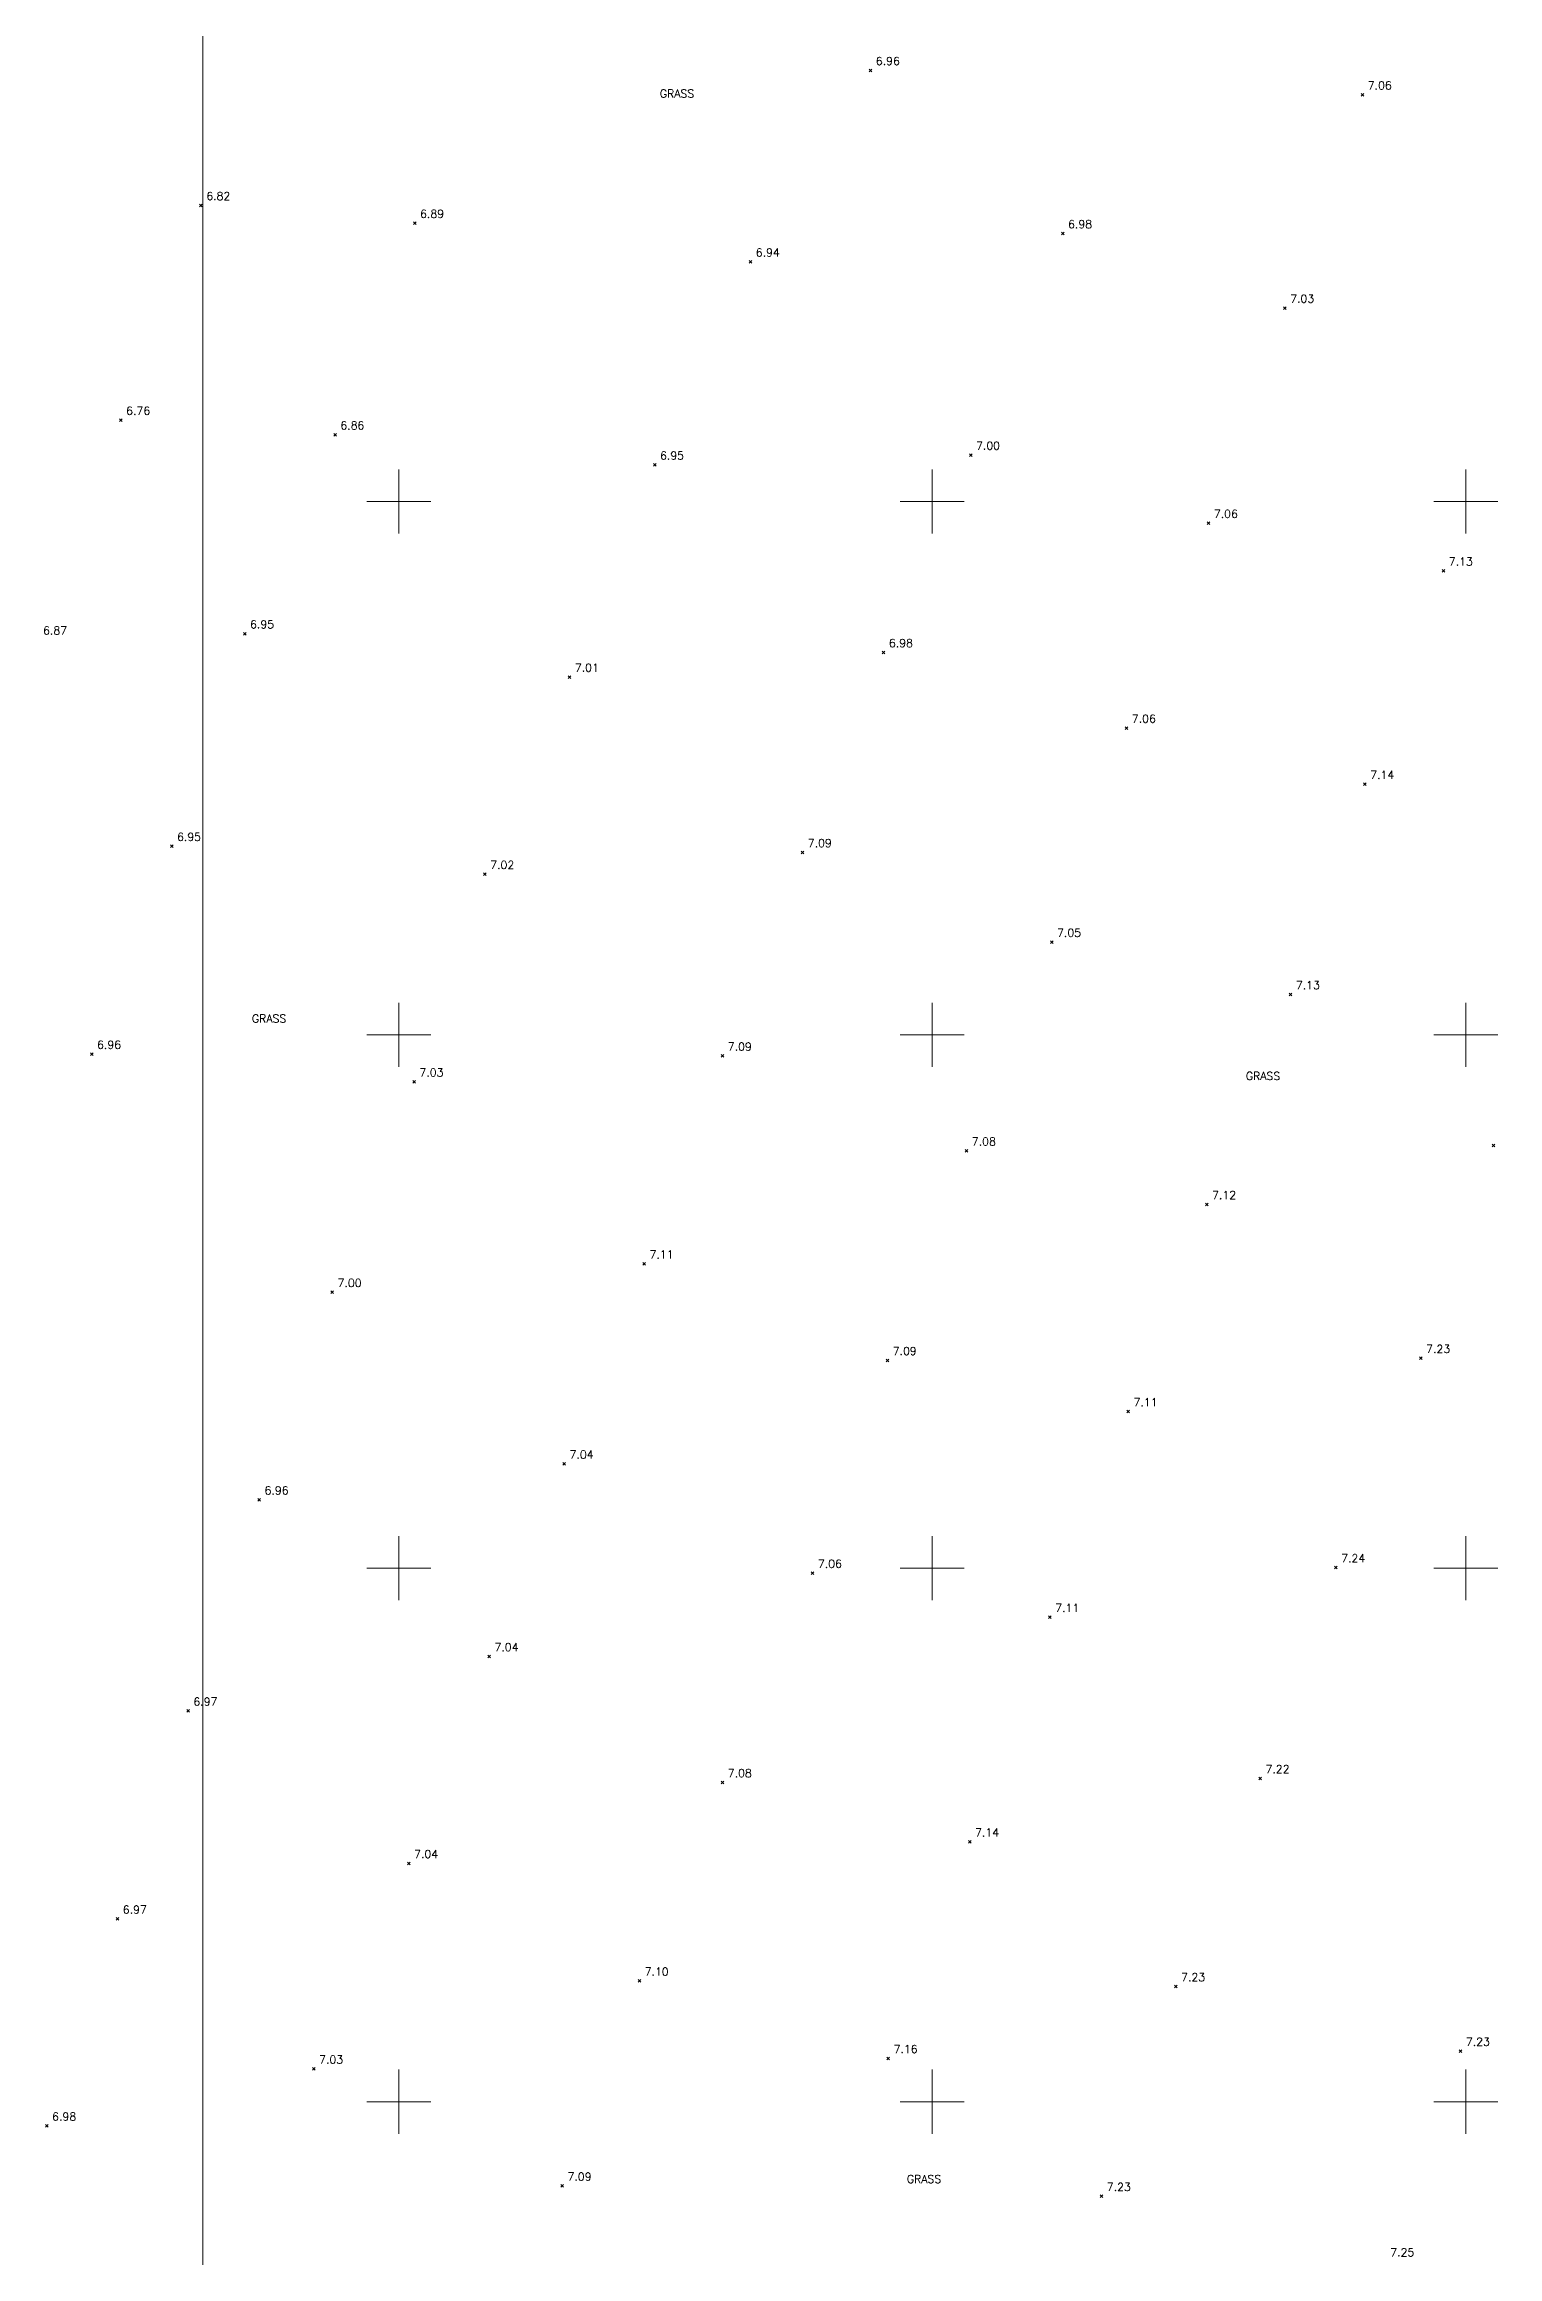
# Model space of a CAD drawing. Extents: x 521064 to 521635, y 174590 to 175241.
# Drawn here: x 521266.7 to 521321.2, y 174914.2 to 174997.1 of the extents above; entities that cross this region are included whole.
import ezdxf

# ---------------------------------------------------------------- set-up
doc = ezdxf.new("R2010")
doc.units = 0
doc.header["$PDMODE"] = 3
doc.header["$PDSIZE"] = 0.05
for name, color, linetype, lineweight in [('I031G_SURVEY-GRID', 7, 'CONTINUOUS', 18), ('I901G_TITLE-SHEET', 7, 'CONTINUOUS', 18), ('I910T_TXT-GEN-S', 7, 'CONTINUOUS', 13), ('I923G_SURVEY-POINT', 7, 'CONTINUOUS', 18), ('I923T_SURVEY-LEVEL', 7, 'CONTINUOUS', 13)]:
    doc.layers.add(name, color=color, linetype=linetype, lineweight=lineweight)
doc.styles.add('MONOTXT', font='simplex.shx')

msp = doc.modelspace()

# ---------------------------------------------------------------- linework, layer by layer
at = {"layer": 'I031G_SURVEY-GRID'}
for p, q in [((521280, 174981.2), (521280, 174978.8)), ((521300, 174981.2), (521300, 174978.8)), ((521320, 174981.2), (521320, 174978.8)), ((521278.8, 174980), (521281.2, 174980)), ((521298.8, 174980), (521301.2, 174980)), ((521318.8, 174980), (521321.2, 174980)), ((521280, 174961.2), (521280, 174958.8)), ((521300, 174961.2), (521300, 174958.8)), ((521320, 174961.2), (521320, 174958.8)), ((521278.8, 174960), (521281.2, 174960)), ((521298.8, 174960), (521301.2, 174960)), ((521318.8, 174960), (521321.2, 174960)), ((521280, 174941.2), (521280, 174938.8)), ((521300, 174941.2), (521300, 174938.8)), ((521320, 174941.2), (521320, 174938.8)), ((521278.8, 174940), (521281.2, 174940)), ((521298.8, 174940), (521301.2, 174940)), ((521318.8, 174940), (521321.2, 174940)), ((521280, 174921.2), (521280, 174918.8)), ((521300, 174921.2), (521300, 174918.8)), ((521320, 174921.2), (521320, 174918.8)), ((521278.8, 174920), (521281.2, 174920)), ((521298.8, 174920), (521301.2, 174920)), ((521318.8, 174920), (521321.2, 174920))]:
    msp.add_line(p, q, dxfattribs=at)
at = {"layer": 'I901G_TITLE-SHEET'}
msp.add_lwpolyline([(521272.644, 174908.628), (521064.044, 174908.628), (521064.044, 175072.828), (521272.644, 175072.828)], close=True, dxfattribs=at)
at = {"layer": 'I923G_SURVEY-POINT'}
for p in [(521297.683, 174996.166, 6.965), (521316.126, 174995.251, 7.059), (521272.58, 174991.105, 6.817), (521280.594, 174990.437, 6.892), (521304.89, 174990.049, 6.979), (521293.182, 174988.986, 6.94), (521313.219, 174987.254, 7.03), (521269.576, 174983.054, 6.763), (521277.606, 174982.504, 6.863), (521301.439, 174981.742, 7.001), (521289.591, 174981.372, 6.948), (521310.356, 174979.187, 7.059), (521319.164, 174977.398, 7.128), (521274.22, 174975.043, 6.947), (521298.173, 174974.341, 6.985), (521286.398, 174973.419, 7.007), (521307.281, 174971.507, 7.057), (521316.217, 174969.396, 7.137), (521271.482, 174967.074, 6.948), (521295.131, 174966.842, 7.093), (521283.225, 174966.022, 7.019), (521304.477, 174963.479, 7.053), (521313.433, 174961.514, 7.132), (521268.485, 174959.279, 6.963), (521292.132, 174959.209, 7.085), (521280.572, 174958.239, 7.028), (521301.282, 174955.653, 7.079), (521321.04, 174955.851, 7.225), (521310.29, 174953.644, 7.12), (521289.198, 174951.419, 7.109), (521277.502, 174950.349, 7.003), (521298.316, 174947.797, 7.09), (521318.316, 174947.873, 7.234), (521307.344, 174945.873, 7.114), (521286.201, 174943.913, 7.037), (521274.765, 174942.568, 6.963), (521295.511, 174939.818, 7.058), (521315.13, 174940.025, 7.238), (521304.407, 174938.165, 7.106), (521283.387, 174936.694, 7.038), (521272.097, 174934.65, 6.971), (521292.132, 174931.97, 7.076), (521312.294, 174932.122, 7.22), (521301.404, 174929.745, 7.142), (521280.373, 174928.935, 7.036), (521269.45, 174926.85, 6.974), (521289.016, 174924.525, 7.099), (521309.128, 174924.319, 7.233), (521276.809, 174921.228, 7.029), (521298.35, 174921.624, 7.157), (521319.806, 174921.896, 7.23), (521266.801, 174919.09, 6.98), (521286.123, 174916.839, 7.091), (521306.342, 174916.452, 7.229)]:
    msp.add_point(p, dxfattribs=at)

# ---------------------------------------------------------------- texts
at = {"layer": 'I910T_TXT-GEN-S', "style": 'MONOTXT'}
for p in [(521289.785, 174995.144), (521274.491, 174960.463), (521311.757, 174958.309), (521299.048, 174916.95)]:
    msp.add_text('GRASS', height=0.3, dxfattribs=at).set_placement(p)
at = {"layer": 'I923T_SURVEY-LEVEL', "style": 'MONOTXT'}
for s, p in [('6.96', (521297.883, 174996.366, 6.965)), ('7.06', (521316.326, 174995.451, 7.059)), ('6.82', (521272.78, 174991.305, 6.817)), ('6.89', (521280.794, 174990.637, 6.892)), ('6.98', (521305.09, 174990.249, 6.979)), ('6.94', (521293.382, 174989.186, 6.94)), ('7.03', (521313.419, 174987.454, 7.03)), ('6.76', (521269.776, 174983.254, 6.763)), ('6.86', (521277.806, 174982.704, 6.863)), ('6.95', (521289.791, 174981.572, 6.948)), ('7.00', (521301.639, 174981.942, 7.001)), ('7.06', (521310.556, 174979.387, 7.059)), ('7.13', (521319.364, 174977.598, 7.128)), ('6.87', (521266.66, 174975.013, 6.869)), ('6.95', (521274.42, 174975.243, 6.947)), ('6.98', (521298.373, 174974.541, 6.985)), ('7.01', (521286.598, 174973.619, 7.007)), ('7.06', (521307.481, 174971.707, 7.057)), ('7.14', (521316.417, 174969.596, 7.137)), ('6.95', (521271.682, 174967.274, 6.948)), ('7.09', (521295.331, 174967.042, 7.093)), ('7.02', (521283.425, 174966.222, 7.019)), ('7.05', (521304.677, 174963.679, 7.053)), ('7.13', (521313.633, 174961.714, 7.132)), ('6.96', (521268.685, 174959.479, 6.963)), ('7.09', (521292.332, 174959.409, 7.085)), ('7.03', (521280.772, 174958.439, 7.028)), ('7.08', (521301.482, 174955.853, 7.079)), ('7.12', (521310.49, 174953.844, 7.12)), ('7.11', (521289.398, 174951.619, 7.109)), ('7.00', (521277.702, 174950.549, 7.003)), ('7.09', (521298.515, 174947.997, 7.09)), ('7.23', (521318.516, 174948.073, 7.234)), ('7.11', (521307.544, 174946.073, 7.114)), ('7.04', (521286.401, 174944.113, 7.037)), ('6.96', (521274.965, 174942.768, 6.963)), ('7.06', (521295.711, 174940.018, 7.058)), ('7.24', (521315.33, 174940.225, 7.238)), ('7.11', (521304.607, 174938.365, 7.106)), ('7.04', (521283.587, 174936.894, 7.038)), ('6.97', (521272.297, 174934.85, 6.971)), ('7.08', (521292.332, 174932.17, 7.076)), ('7.22', (521312.493, 174932.322, 7.22)), ('7.04', (521280.573, 174929.135, 7.036)), ('7.14', (521301.604, 174929.945, 7.142)), ('6.97', (521269.65, 174927.05, 6.974)), ('7.10', (521289.216, 174924.725, 7.099)), ('7.23', (521309.328, 174924.519, 7.233)), ('7.16', (521298.55, 174921.824, 7.157)), ('7.23', (521320.006, 174922.096, 7.23)), ('7.03', (521277.009, 174921.428, 7.029)), ('6.98', (521267.001, 174919.29, 6.98)), ('7.09', (521286.323, 174917.038, 7.091)), ('7.23', (521306.542, 174916.652, 7.229)), ('7.25', (521317.17, 174914.199, 7.252))]:
    msp.add_text(s, height=0.3, dxfattribs=at).set_placement(p)

doc.saveas('drawing.dxf')
